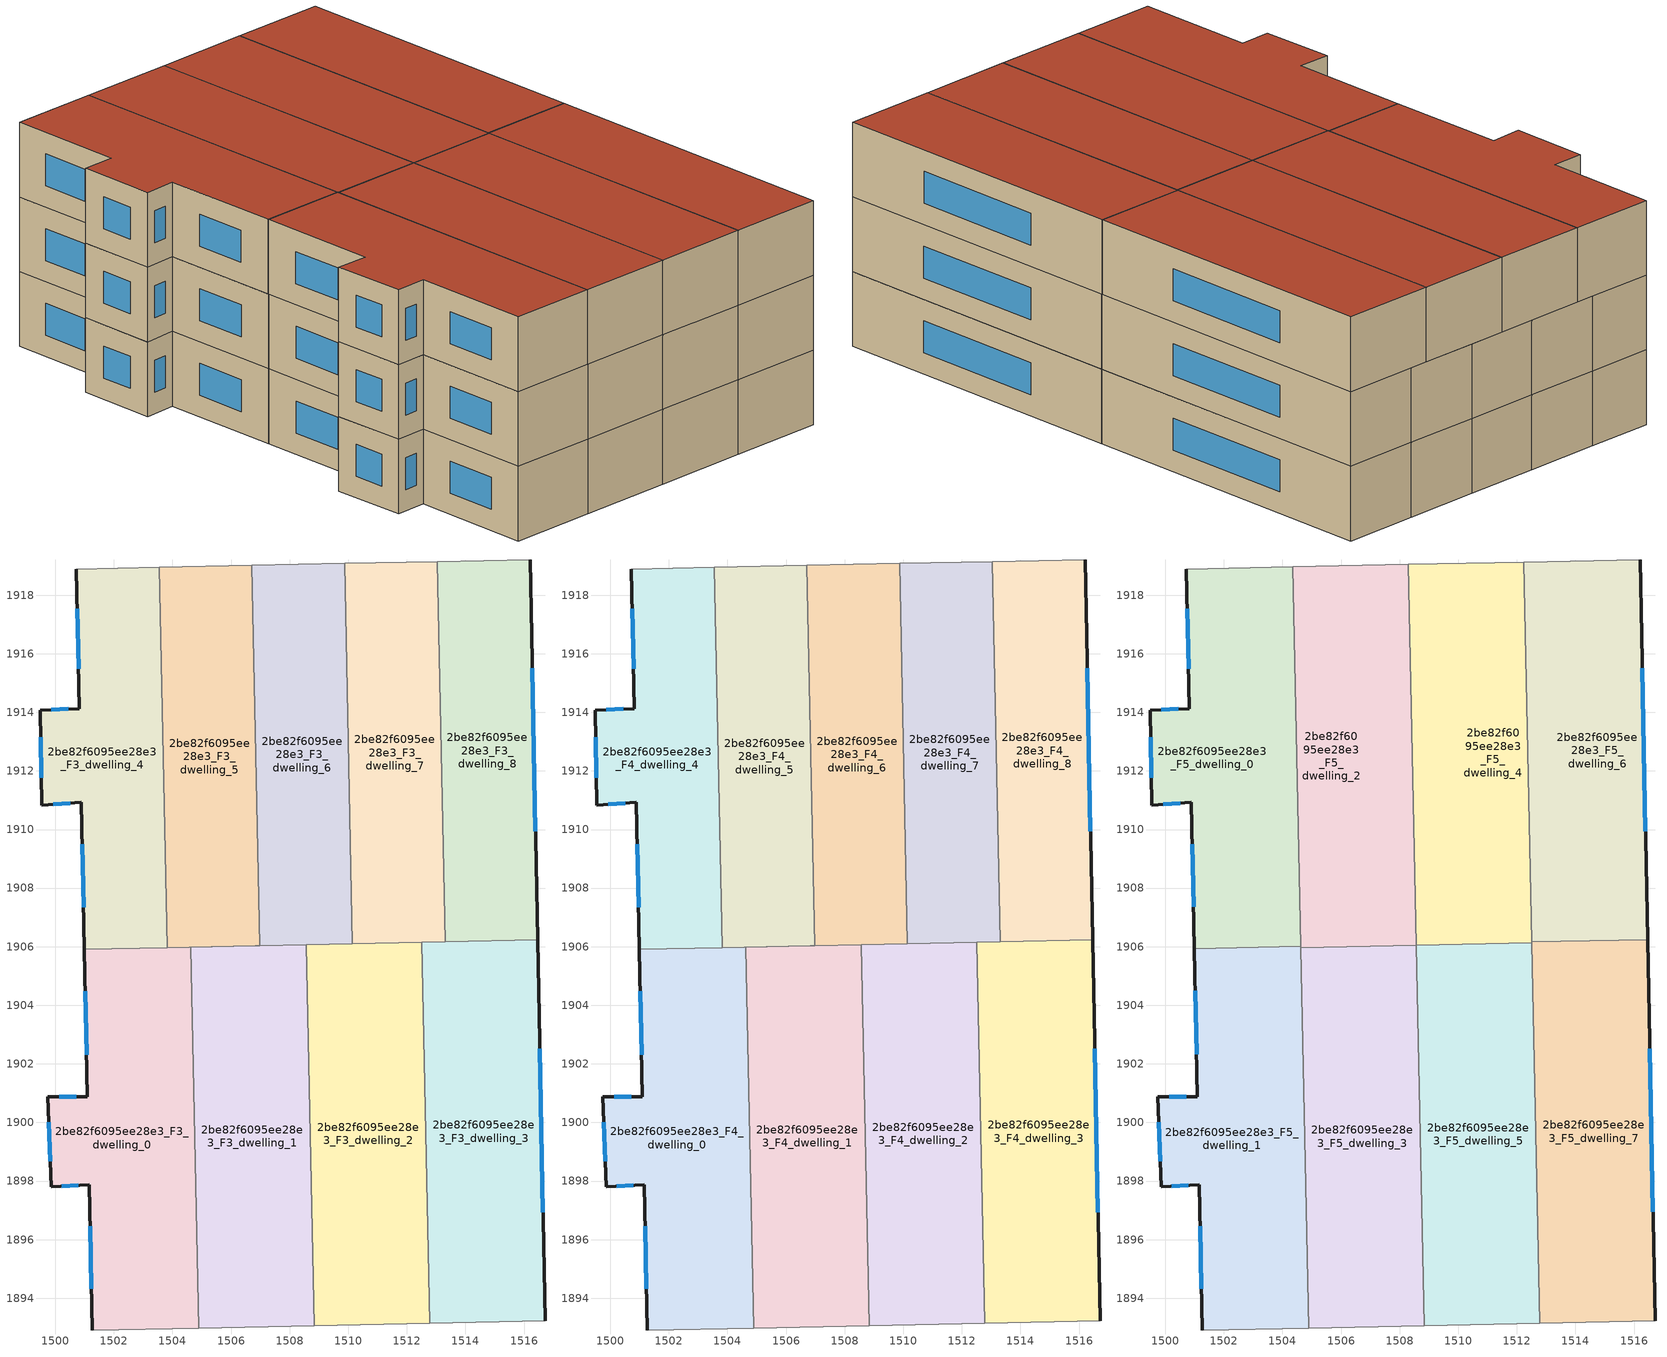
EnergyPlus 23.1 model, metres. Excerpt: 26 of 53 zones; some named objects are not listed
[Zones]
2be82f6095ee28e3_F3_dwelling_0
 floor to 2be82f6095ee28e3_F2_dwelling_0 (EU_floor_Construction): 1506.82,1906.03 1504.62,1905.99 1504.9,1892.98 1501.26,1892.9 1501.16,1897.87 1499.85,1897.8 1499.75,1900.88 1501.1,1900.88 1500.99,1905.91 z9
 wall outside (EU_wall_Construction): 1500.99,1905.91 1501.1,1900.88 1499.75,1900.88 1499.85,1897.8 1501.16,1897.87 1501.26,1892.9 z9:12
 wall to 2be82f6095ee28e3_F3_dwelling_1 (EU_wall_Construction): 1504.9,1892.98 1504.62,1905.99 1506.82,1906.03 z9:12
 wall adiabatic (EU_wall_Construction): 1501.26,1892.9 1504.9,1892.98 z9:12
 wall to 2be82f6095ee28e3_F3_dwelling_5 (EU_wall_Construction): 1506.82,1906.03 1503.82,1905.97 z9:12
 wall to 2be82f6095ee28e3_F3_dwelling_4 (EU_wall_Construction): 1503.82,1905.97 1500.99,1905.91 z9:12
 window (EU_Window_Construction): 1500.71,1900.88 1500.13,1900.88 / 1501.02,1904.47 1501.07,1902.32 / 1501.19,1896.45 1501.23,1894.32 / 1500.23,1897.82 1500.79,1897.85 / 1499.78,1900 1499.82,1898.68 z9.86:11.14
2be82f6095ee28e3_F3_dwelling_1
 floor to 2be82f6095ee28e3_F2_dwelling_1 (EU_floor_Construction): 1508.57,1906.07 1508.84,1893.06 1504.9,1892.98 1504.62,1905.99 z9
 wall to 2be82f6095ee28e3_F3_dwelling_2 (EU_wall_Construction): 1508.84,1893.06 1508.57,1906.07 z9:12
 wall adiabatic (EU_wall_Construction): 1504.9,1892.98 1508.84,1893.06 z9:12
 wall to 2be82f6095ee28e3_F3_dwelling_6 (EU_wall_Construction): 1508.57,1906.07 1506.98,1906.04 z9:12
 wall to 2be82f6095ee28e3_F3_dwelling_5 (EU_wall_Construction): 1506.98,1906.04 1506.82,1906.03 z9:12
2be82f6095ee28e3_F3_dwelling_2
 floor to 2be82f6095ee28e3_F2_dwelling_2 (EU_floor_Construction): 1512.51,1906.15 1512.78,1893.14 1508.84,1893.06 1508.57,1906.07 z9
 wall to 2be82f6095ee28e3_F3_dwelling_3 (EU_wall_Construction): 1512.78,1893.14 1512.51,1906.15 z9:12
 wall adiabatic (EU_wall_Construction): 1508.84,1893.06 1512.78,1893.14 z9:12
 wall to 2be82f6095ee28e3_F3_dwelling_7 (EU_wall_Construction): 1512.51,1906.15 1510.14,1906.1 z9:12
 wall to 2be82f6095ee28e3_F3_dwelling_6 (EU_wall_Construction): 1510.14,1906.1 1508.57,1906.07 z9:12
2be82f6095ee28e3_F3_dwelling_3
 floor to 2be82f6095ee28e3_F2_dwelling_3 (EU_floor_Construction): 1516.46,1906.23 1516.72,1893.22 1512.78,1893.14 1512.51,1906.15 z9
 wall outside (EU_wall_Construction): 1516.72,1893.22 1516.46,1906.23 z9:12
 wall adiabatic (EU_wall_Construction): 1512.78,1893.14 1516.72,1893.22 z9:12
 wall to 2be82f6095ee28e3_F3_dwelling_8 (EU_wall_Construction): 1516.46,1906.23 1513.31,1906.17 z9:12
 wall to 2be82f6095ee28e3_F3_dwelling_7 (EU_wall_Construction): 1513.31,1906.17 1512.51,1906.15 z9:12
 window (EU_Window_Construction): 1516.64,1896.94 1516.53,1902.52 z9.86:11.14
2be82f6095ee28e3_F3_dwelling_4
 floor to 2be82f6095ee28e3_F2_dwelling_4 (EU_floor_Construction): 1503.55,1918.95 1503.82,1905.97 1500.99,1905.91 1500.89,1910.93 1499.54,1910.83 1499.48,1914.08 1500.82,1914.13 1500.72,1918.89 z9
 wall outside (EU_wall_Construction): 1500.72,1918.89 1500.82,1914.13 1499.48,1914.08 1499.54,1910.83 1500.89,1910.93 1500.99,1905.91 z9:12
 wall adiabatic (EU_wall_Construction): 1503.55,1918.95 1500.72,1918.89 z9:12
 wall to 2be82f6095ee28e3_F3_dwelling_5 (EU_wall_Construction): 1503.82,1905.97 1503.55,1918.95 z9:12
 window (EU_Window_Construction): 1499.49,1913.15 1499.52,1911.76 / 1500.44,1914.11 1499.86,1914.09 / 1500.75,1917.53 1500.79,1915.49 / 1500.92,1909.5 1500.96,1907.35 / 1499.93,1910.86 1500.5,1910.9 z9.86:11.14
2be82f6095ee28e3_F3_dwelling_5
 floor to 2be82f6095ee28e3_F2_dwelling_5 (EU_floor_Construction): 1506.71,1919.02 1506.98,1906.04 1503.82,1905.97 1503.55,1918.95 z9
 wall to 2be82f6095ee28e3_F3_dwelling_6 (EU_wall_Construction): 1506.98,1906.04 1506.71,1919.02 z9:12
 wall adiabatic (EU_wall_Construction): 1506.71,1919.02 1503.55,1918.95 z9:12
2be82f6095ee28e3_F3_dwelling_6
 floor to 2be82f6095ee28e3_F2_dwelling_6 (EU_floor_Construction): 1509.87,1919.08 1510.14,1906.1 1506.98,1906.04 1506.71,1919.02 z9
 wall to 2be82f6095ee28e3_F3_dwelling_7 (EU_wall_Construction): 1510.14,1906.1 1509.87,1919.08 z9:12
 wall adiabatic (EU_wall_Construction): 1509.87,1919.08 1506.71,1919.02 z9:12
2be82f6095ee28e3_F3_dwelling_7
 floor to 2be82f6095ee28e3_F2_dwelling_7 (EU_floor_Construction): 1513.04,1919.15 1513.31,1906.17 1510.14,1906.1 1509.87,1919.08 z9
 wall to 2be82f6095ee28e3_F3_dwelling_8 (EU_wall_Construction): 1513.31,1906.17 1513.04,1919.15 z9:12
 wall adiabatic (EU_wall_Construction): 1513.04,1919.15 1509.87,1919.08 z9:12
2be82f6095ee28e3_F3_dwelling_8
 floor to 2be82f6095ee28e3_F2_dwelling_8 (EU_floor_Construction): 1516.21,1919.21 1516.46,1906.23 1513.31,1906.17 1513.04,1919.15 z9
 wall outside (EU_wall_Construction): 1516.46,1906.23 1516.21,1919.21 z9:12
 wall adiabatic (EU_wall_Construction): 1516.21,1919.21 1513.04,1919.15 z9:12
 window (EU_Window_Construction): 1516.39,1909.94 1516.28,1915.5 z9.86:11.14
2be82f6095ee28e3_F4_dwelling_0
 floor to 2be82f6095ee28e3_F3_dwelling_0 (EU_floor_Construction): 1506.82,1906.03 1504.62,1905.99 1504.9,1892.98 1501.26,1892.9 1501.16,1897.87 1499.85,1897.8 1499.75,1900.88 1501.1,1900.88 1500.99,1905.91 z12
 wall outside (EU_wall_Construction): 1500.99,1905.91 1501.1,1900.88 1499.75,1900.88 1499.85,1897.8 1501.16,1897.87 1501.26,1892.9 z12:15
 wall to 2be82f6095ee28e3_F4_dwelling_1 (EU_wall_Construction): 1504.9,1892.98 1504.62,1905.99 1506.82,1906.03 z12:15
 wall adiabatic (EU_wall_Construction): 1501.26,1892.9 1504.9,1892.98 z12:15
 wall to 2be82f6095ee28e3_F4_dwelling_5 (EU_wall_Construction): 1506.82,1906.03 1503.82,1905.97 z12:15
 wall to 2be82f6095ee28e3_F4_dwelling_4 (EU_wall_Construction): 1503.82,1905.97 1500.99,1905.91 z12:15
 window (EU_Window_Construction): 1500.71,1900.88 1500.13,1900.88 / 1501.02,1904.47 1501.07,1902.32 / 1501.19,1896.45 1501.23,1894.32 / 1500.23,1897.82 1500.79,1897.85 / 1499.78,1900 1499.82,1898.68 z12.86:14.14
2be82f6095ee28e3_F4_dwelling_1
 floor to 2be82f6095ee28e3_F3_dwelling_1 (EU_floor_Construction): 1508.57,1906.07 1508.84,1893.06 1504.9,1892.98 1504.62,1905.99 z12
 wall to 2be82f6095ee28e3_F4_dwelling_2 (EU_wall_Construction): 1508.84,1893.06 1508.57,1906.07 z12:15
 wall adiabatic (EU_wall_Construction): 1504.9,1892.98 1508.84,1893.06 z12:15
 wall to 2be82f6095ee28e3_F4_dwelling_6 (EU_wall_Construction): 1508.57,1906.07 1506.98,1906.04 z12:15
 wall to 2be82f6095ee28e3_F4_dwelling_5 (EU_wall_Construction): 1506.98,1906.04 1506.82,1906.03 z12:15
2be82f6095ee28e3_F4_dwelling_2
 floor to 2be82f6095ee28e3_F3_dwelling_2 (EU_floor_Construction): 1512.51,1906.15 1512.78,1893.14 1508.84,1893.06 1508.57,1906.07 z12
 wall to 2be82f6095ee28e3_F4_dwelling_3 (EU_wall_Construction): 1512.78,1893.14 1512.51,1906.15 z12:15
 wall adiabatic (EU_wall_Construction): 1508.84,1893.06 1512.78,1893.14 z12:15
 wall to 2be82f6095ee28e3_F4_dwelling_7 (EU_wall_Construction): 1512.51,1906.15 1510.14,1906.1 z12:15
 wall to 2be82f6095ee28e3_F4_dwelling_6 (EU_wall_Construction): 1510.14,1906.1 1508.57,1906.07 z12:15
 ceiling adiabatic (EU_roof_Construction): 1512.78,1893.14 1512.51,1906.14 1508.57,1906.06 1508.84,1893.06 z15
2be82f6095ee28e3_F4_dwelling_3
 floor to 2be82f6095ee28e3_F3_dwelling_3 (EU_floor_Construction): 1516.46,1906.23 1516.72,1893.22 1512.78,1893.14 1512.51,1906.15 z12
 wall outside (EU_wall_Construction): 1516.72,1893.22 1516.46,1906.23 z12:15
 wall adiabatic (EU_wall_Construction): 1512.78,1893.14 1516.72,1893.22 z12:15
 wall to 2be82f6095ee28e3_F4_dwelling_8 (EU_wall_Construction): 1516.46,1906.23 1513.31,1906.17 z12:15
 wall to 2be82f6095ee28e3_F4_dwelling_7 (EU_wall_Construction): 1513.31,1906.17 1512.51,1906.15 z12:15
 window (EU_Window_Construction): 1516.64,1896.94 1516.53,1902.52 z12.86:14.14
2be82f6095ee28e3_F4_dwelling_4
 floor to 2be82f6095ee28e3_F3_dwelling_4 (EU_floor_Construction): 1503.55,1918.95 1503.82,1905.97 1500.99,1905.91 1500.89,1910.93 1499.54,1910.83 1499.48,1914.08 1500.82,1914.13 1500.72,1918.89 z12
 wall outside (EU_wall_Construction): 1500.72,1918.89 1500.82,1914.13 1499.48,1914.08 1499.54,1910.83 1500.89,1910.93 1500.99,1905.91 z12:15
 wall adiabatic (EU_wall_Construction): 1503.55,1918.95 1500.72,1918.89 z12:15
 wall to 2be82f6095ee28e3_F4_dwelling_5 (EU_wall_Construction): 1503.82,1905.97 1503.55,1918.95 z12:15
 window (EU_Window_Construction): 1499.49,1913.15 1499.52,1911.76 / 1500.44,1914.11 1499.86,1914.09 / 1500.75,1917.53 1500.79,1915.49 / 1500.92,1909.5 1500.96,1907.35 / 1499.93,1910.86 1500.5,1910.9 z12.86:14.14
2be82f6095ee28e3_F4_dwelling_5
 floor to 2be82f6095ee28e3_F3_dwelling_5 (EU_floor_Construction): 1506.71,1919.02 1506.98,1906.04 1503.82,1905.97 1503.55,1918.95 z12
 wall to 2be82f6095ee28e3_F4_dwelling_6 (EU_wall_Construction): 1506.98,1906.04 1506.71,1919.02 z12:15
 wall adiabatic (EU_wall_Construction): 1506.71,1919.02 1503.55,1918.95 z12:15
2be82f6095ee28e3_F4_dwelling_6
 floor to 2be82f6095ee28e3_F3_dwelling_6 (EU_floor_Construction): 1509.87,1919.08 1510.14,1906.1 1506.98,1906.04 1506.71,1919.02 z12
 wall to 2be82f6095ee28e3_F4_dwelling_7 (EU_wall_Construction): 1510.14,1906.1 1509.87,1919.08 z12:15
 wall adiabatic (EU_wall_Construction): 1509.87,1919.08 1506.71,1919.02 z12:15
2be82f6095ee28e3_F4_dwelling_7
 floor to 2be82f6095ee28e3_F3_dwelling_7 (EU_floor_Construction): 1513.04,1919.15 1513.31,1906.17 1510.14,1906.1 1509.87,1919.08 z12
 wall to 2be82f6095ee28e3_F4_dwelling_8 (EU_wall_Construction): 1513.31,1906.17 1513.04,1919.15 z12:15
 wall adiabatic (EU_wall_Construction): 1513.04,1919.15 1509.87,1919.08 z12:15
2be82f6095ee28e3_F4_dwelling_8
 floor to 2be82f6095ee28e3_F3_dwelling_8 (EU_floor_Construction): 1516.21,1919.21 1516.46,1906.23 1513.31,1906.17 1513.04,1919.15 z12
 wall outside (EU_wall_Construction): 1516.46,1906.23 1516.21,1919.21 z12:15
 wall adiabatic (EU_wall_Construction): 1516.21,1919.21 1513.04,1919.15 z12:15
 window (EU_Window_Construction): 1516.39,1909.94 1516.28,1915.5 z12.86:14.14
2be82f6095ee28e3_F5_dwelling_0
 floor to 2be82f6095ee28e3_F4_dwelling_4 (EU_floor_Construction): 1503.55,1918.95 1503.82,1906 1500.99,1905.94 1500.89,1910.93 1499.54,1910.83 1499.48,1914.08 1500.82,1914.13 1500.72,1918.89 z15
 floor to 2be82f6095ee28e3_F4_dwelling_5 (EU_floor_Construction): 1504.35,1918.97 1504.62,1906.01 1503.82,1906 1503.55,1918.95 z15
 wall outside (EU_wall_Construction): 1500.72,1918.89 1500.82,1914.13 1499.48,1914.08 1499.54,1910.83 1500.89,1910.93 1500.99,1905.94 z15:18
 wall adiabatic (EU_wall_Construction): 1504.35,1918.97 1500.72,1918.89 z15:18
 wall to 2be82f6095ee28e3_F5_dwelling_1 (EU_wall_Construction): 1500.99,1905.94 1504.62,1906.01 z15:18
 wall to 2be82f6095ee28e3_F5_dwelling_2 (EU_wall_Construction): 1504.62,1906.01 1504.35,1918.97 z15:18
 window (EU_Window_Construction): 1499.49,1913.15 1499.52,1911.76 / 1500.44,1914.11 1499.86,1914.09 / 1500.75,1917.53 1500.79,1915.49 / 1500.92,1909.5 1500.96,1907.36 / 1499.93,1910.86 1500.5,1910.9 z15.86:17.14
 roof outside (EU_roof_Construction): 1504.62,1906.01 1504.35,1918.97 1500.72,1918.89 1500.82,1914.13 1499.48,1914.08 1499.54,1910.83 1500.89,1910.93 1500.99,1905.94 z18
2be82f6095ee28e3_F5_dwelling_1
 floor to 2be82f6095ee28e3_F4_dwelling_0 (EU_floor_Construction): 1504.62,1905.99 1504.89,1892.98 1501.26,1892.9 1501.16,1897.87 1499.85,1897.8 1499.75,1900.88 1501.1,1900.88 1500.99,1905.91 z15
 floor to 2be82f6095ee28e3_F4_dwelling_4 (EU_floor_Construction): 1503.82,1906 1503.82,1905.97 1500.99,1905.91 1500.99,1905.94 z15
 floor to 2be82f6095ee28e3_F4_dwelling_5 (EU_floor_Construction): 1504.62,1906.01 1504.62,1905.99 1503.82,1905.97 1503.82,1906 z15
 wall outside (EU_wall_Construction): 1500.99,1905.94 1501.1,1900.88 1499.75,1900.88 1499.85,1897.8 1501.16,1897.87 1501.26,1892.9 z15:18
 wall adiabatic (EU_wall_Construction): 1501.26,1892.9 1504.89,1892.98 z15:18
 wall to 2be82f6095ee28e3_F5_dwelling_3 (EU_wall_Construction): 1504.89,1892.98 1504.62,1905.97 z15:18
 wall to 2be82f6095ee28e3_F5_dwelling_2 (EU_wall_Construction): 1504.62,1905.97 1504.62,1906.01 z15:18
 window (EU_Window_Construction): 1500.71,1900.88 1500.13,1900.88 / 1501.02,1904.49 1501.07,1902.32 / 1501.19,1896.45 1501.23,1894.32 / 1500.23,1897.82 1500.79,1897.85 / 1499.78,1900 1499.82,1898.68 z15.86:17.14
 roof outside (EU_roof_Construction): 1504.89,1892.98 1504.62,1906.01 1500.99,1905.94 1501.1,1900.88 1499.75,1900.88 1499.85,1897.8 1501.16,1897.87 1501.26,1892.9 z18
2be82f6095ee28e3_F5_dwelling_2
 floor to 2be82f6095ee28e3_F4_dwelling_5 (EU_floor_Construction): 1506.71,1919.02 1506.98,1906.04 1504.62,1905.99 1504.35,1918.97 z15
 floor to 2be82f6095ee28e3_F4_dwelling_1 (EU_floor_Construction): 1508.56,1906.07 1508.57,1906.05 1504.62,1905.97 1504.62,1905.99 z15
 floor to 2be82f6095ee28e3_F4_dwelling_6 (EU_floor_Construction): 1508.29,1919.05 1508.56,1906.07 1506.98,1906.04 1506.71,1919.02 z15
 wall to 2be82f6095ee28e3_F5_dwelling_3 (EU_wall_Construction): 1504.62,1905.97 1508.57,1906.05 z15:18
 wall adiabatic (EU_wall_Construction): 1508.29,1919.05 1504.35,1918.97 z15:18
 wall to 2be82f6095ee28e3_F5_dwelling_4 (EU_wall_Construction): 1508.56,1906.05 1508.29,1919.05 z15:18
 roof outside (EU_roof_Construction): 1508.57,1906.05 1508.29,1919.05 1504.35,1918.97 1504.62,1905.97 z18
2be82f6095ee28e3_F5_dwelling_3
 floor to 2be82f6095ee28e3_F4_dwelling_1 (EU_floor_Construction): 1508.57,1906.05 1508.84,1893.06 1504.89,1892.98 1504.62,1905.97 z15
 wall adiabatic (EU_wall_Construction): 1504.89,1892.98 1508.84,1893.06 z15:18
 wall to 2be82f6095ee28e3_F5_dwelling_5 (EU_wall_Construction): 1508.84,1893.06 1508.57,1906.05 z15:18
 roof outside (EU_roof_Construction): 1508.84,1893.06 1508.57,1906.05 1504.62,1905.97 1504.89,1892.98 z18
2be82f6095ee28e3_F5_dwelling_4
 floor to 2be82f6095ee28e3_F4_dwelling_7 (EU_floor_Construction): 1512.24,1919.13 1512.51,1906.15 1510.14,1906.1 1509.87,1919.08 z15
 floor to 2be82f6095ee28e3_F4_dwelling_2 (EU_floor_Construction): 1512.51,1906.15 1512.51,1906.14 1508.57,1906.06 1508.57,1906.07 z15
 floor to 2be82f6095ee28e3_F4_dwelling_6 (EU_floor_Construction): 1509.87,1919.08 1510.14,1906.1 1508.57,1906.07 1508.29,1919.05 z15
 wall to 2be82f6095ee28e3_F5_dwelling_5 (EU_wall_Construction): 1508.57,1906.05 1512.51,1906.14 z15:18
 wall adiabatic (EU_wall_Construction): 1512.24,1919.13 1508.29,1919.05 z15:18
 wall to 2be82f6095ee28e3_F5_dwelling_6 (EU_wall_Construction): 1512.51,1906.16 1512.24,1919.13 z15:18
 wall to 2be82f6095ee28e3_F5_dwelling_7 (EU_wall_Construction): 1512.51,1906.14 1512.51,1906.16 z15:18
 roof outside (EU_roof_Construction): 1512.51,1906.14 1512.24,1919.13 1508.29,1919.05 1508.57,1906.05 z18
2be82f6095ee28e3_F5_dwelling_5
 floor adiabatic (EU_floor_Construction): 1512.51,1906.14 1512.78,1893.14 1508.84,1893.06 1508.57,1906.05 z15
 wall adiabatic (EU_wall_Construction): 1508.84,1893.06 1512.78,1893.14 z15:18
 wall to 2be82f6095ee28e3_F5_dwelling_7 (EU_wall_Construction): 1512.78,1893.14 1512.51,1906.14 z15:18
 roof outside (EU_roof_Construction): 1512.78,1893.14 1512.51,1906.14 1508.57,1906.05 1508.84,1893.06 z18
2be82f6095ee28e3_F5_dwelling_6
 floor to 2be82f6095ee28e3_F4_dwelling_8 (EU_floor_Construction): 1516.21,1919.21 1516.46,1906.24 1513.31,1906.18 1513.04,1919.15 z15
 floor to 2be82f6095ee28e3_F4_dwelling_7 (EU_floor_Construction): 1513.04,1919.15 1513.31,1906.18 1512.51,1906.16 1512.24,1919.13 z15
 wall outside (EU_wall_Construction): 1516.46,1906.24 1516.21,1919.21 z15:18
 wall to 2be82f6095ee28e3_F5_dwelling_7 (EU_wall_Construction): 1512.51,1906.16 1516.46,1906.24 z15:18
 wall adiabatic (EU_wall_Construction): 1516.21,1919.21 1512.24,1919.13 z15:18
 window (EU_Window_Construction): 1516.39,1909.95 1516.28,1915.51 z15.86:17.14
 roof outside (EU_roof_Construction): 1516.46,1906.24 1516.21,1919.21 1512.24,1919.13 1512.51,1906.16 z18
2be82f6095ee28e3_F5_dwelling_7
 floor outside (EU_floor_Construction): 1516.46,1906.23 1512.51,1906.15 1513.31,1906.18 z15
 floor to 2be82f6095ee28e3_F4_dwelling_3 (EU_floor_Construction): 1516.46,1906.23 1516.72,1893.22 1512.78,1893.14 1512.51,1906.15 z15
 wall outside (EU_wall_Construction): 1516.72,1893.22 1516.46,1906.24 z15:18
 wall adiabatic (EU_wall_Construction): 1512.78,1893.14 1516.72,1893.22 z15:18
 window (EU_Window_Construction): 1516.64,1896.94 1516.53,1902.52 z15.86:17.14
 roof outside (EU_roof_Construction): 1516.72,1893.22 1516.46,1906.24 1512.51,1906.16 1512.78,1893.14 z18
[Building]
EU S2 Campaign: North Axis=0; Terrain=City; Solar Distribution=FullExterior
[Site:Location]
Helsinki-Vantaa.AP: Latitude=60.317; Longitude=24.963; Time Zone=2; Elevation=54.6
[SizingPeriod:WeatherFileDays]
AnnualSizingPeriod: Begin Month=1; Begin Day of Month=1; End Month=12; End Day of Month=31; Day of Week for Start Day=Monday; Use Weather File Daylight Saving Period=No; Use Weather File Rain and Snow Indicators=No
[MATERIAL]
EU_InternalMass_Material: Roughness=MediumRough; Thickness=0.1; Conductivity=1; Density=1800; Specific Heat=900; Thermal Absorptance=0.9; Solar Absorptance=0.7; Visible Absorptance=0.7
[MATERIAL:NOMASS] Roughness=MediumRough; Thermal Absorptance=0.9; Solar Absorptance=0.7; Visible Absorptance=0.7
Name | Thermal Resistance
EU_wall_NoMass | 1.10183
EU_roof_NoMass; EU_floor_NoMass | 1.70606
[WINDOWMATERIAL:SIMPLEGLAZINGSYSTEM]
EU_Window_SimpleGlazing: UFactor=3.11035; Solar Heat Gain Coefficient=0.8; Visible Transmittance=0.8
[CONSTRUCTION]
EU_wall_Construction: EU_wall_NoMass
EU_roof_Construction: EU_roof_NoMass
EU_floor_Construction: EU_floor_NoMass
EU_Window_Construction: EU_Window_SimpleGlazing
EU_InternalMass_Construction: EU_InternalMass_Material
[ZONE] Type=1; Multiplier=1; Ceiling Height=autocalculate; Floor Area=autocalculate; Part of Total Floor Area=Yes
Name | Volume
2be82f6095ee28e3_F3_dwelling_0; 2be82f6095ee28e3_F4_dwelling_0; 2be82f6095ee28e3_F5_dwelling_2 | 153.947
2be82f6095ee28e3_F5_dwelling_0 | 153.944
2be82f6095ee28e3_F3_dwelling_1; 2be82f6095ee28e3_F4_dwelling_1; 2be82f6095ee28e3_F3_dwelling_2; 2be82f6095ee28e3_F4_dwelling_2; 2be82f6095ee28e3_F5_dwelling_4 | 153.962
2be82f6095ee28e3_F5_dwelling_1 | 153.955
2be82f6095ee28e3_F3_dwelling_3; 2be82f6095ee28e3_F4_dwelling_3 | 153.961
2be82f6095ee28e3_F5_dwelling_3 | 153.948
2be82f6095ee28e3_F3_dwelling_4; 2be82f6095ee28e3_F4_dwelling_4 | 123.173
2be82f6095ee28e3_F3_dwelling_5; 2be82f6095ee28e3_F4_dwelling_5; 2be82f6095ee28e3_F3_dwelling_6; 2be82f6095ee28e3_F4_dwelling_6 | 123.167
2be82f6095ee28e3_F5_dwelling_5 | 153.979
2be82f6095ee28e3_F5_dwelling_6 | 153.973
2be82f6095ee28e3_F3_dwelling_7; 2be82f6095ee28e3_F4_dwelling_7 | 123.163
2be82f6095ee28e3_F5_dwelling_7 | 153.949
2be82f6095ee28e3_F3_dwelling_8; 2be82f6095ee28e3_F4_dwelling_8 | 123.186
[INTERNALMASS] Construction=EU_InternalMass_Construction
Name | Zone or ZoneList | Surface Area
2be82f6095ee28e3_F3_dwelling_0_EU_InternalMass | 2be82f6095ee28e3_F3_dwelling_0 | 51.3167
2be82f6095ee28e3_F3_dwelling_1_EU_InternalMass | 2be82f6095ee28e3_F3_dwelling_1 | 51.3207
2be82f6095ee28e3_F3_dwelling_2_EU_InternalMass | 2be82f6095ee28e3_F3_dwelling_2 | 51.3207
2be82f6095ee28e3_F3_dwelling_3_EU_InternalMass | 2be82f6095ee28e3_F3_dwelling_3 | 51.32
2be82f6095ee28e3_F3_dwelling_4_EU_InternalMass | 2be82f6095ee28e3_F3_dwelling_4 | 41.0574
2be82f6095ee28e3_F3_dwelling_5_EU_InternalMass | 2be82f6095ee28e3_F3_dwelling_5 | 41.0557
2be82f6095ee28e3_F3_dwelling_6_EU_InternalMass | 2be82f6095ee28e3_F3_dwelling_6 | 41.0557
2be82f6095ee28e3_F3_dwelling_7_EU_InternalMass | 2be82f6095ee28e3_F3_dwelling_7 | 41.0543
2be82f6095ee28e3_F3_dwelling_8_EU_InternalMass | 2be82f6095ee28e3_F3_dwelling_8 | 41.0617
2be82f6095ee28e3_F4_dwelling_0_EU_InternalMass | 2be82f6095ee28e3_F4_dwelling_0 | 51.3167
2be82f6095ee28e3_F4_dwelling_1_EU_InternalMass | 2be82f6095ee28e3_F4_dwelling_1 | 51.3207
2be82f6095ee28e3_F4_dwelling_2_EU_InternalMass | 2be82f6095ee28e3_F4_dwelling_2 | 51.3207
2be82f6095ee28e3_F4_dwelling_3_EU_InternalMass | 2be82f6095ee28e3_F4_dwelling_3 | 51.32
2be82f6095ee28e3_F4_dwelling_4_EU_InternalMass | 2be82f6095ee28e3_F4_dwelling_4 | 41.0574
2be82f6095ee28e3_F4_dwelling_5_EU_InternalMass | 2be82f6095ee28e3_F4_dwelling_5 | 41.0557
2be82f6095ee28e3_F4_dwelling_6_EU_InternalMass | 2be82f6095ee28e3_F4_dwelling_6 | 41.0557
2be82f6095ee28e3_F4_dwelling_7_EU_InternalMass | 2be82f6095ee28e3_F4_dwelling_7 | 41.0543
2be82f6095ee28e3_F4_dwelling_8_EU_InternalMass | 2be82f6095ee28e3_F4_dwelling_8 | 41.0617
2be82f6095ee28e3_F5_dwelling_0_EU_InternalMass | 2be82f6095ee28e3_F5_dwelling_0 | 51.3146
2be82f6095ee28e3_F5_dwelling_1_EU_InternalMass | 2be82f6095ee28e3_F5_dwelling_1 | 51.3194
2be82f6095ee28e3_F5_dwelling_2_EU_InternalMass | 2be82f6095ee28e3_F5_dwelling_2 | 51.316
2be82f6095ee28e3_F5_dwelling_3_EU_InternalMass | 2be82f6095ee28e3_F5_dwelling_3 | 51.316
2be82f6095ee28e3_F5_dwelling_4_EU_InternalMass | 2be82f6095ee28e3_F5_dwelling_4 | 51.3216
2be82f6095ee28e3_F5_dwelling_5_EU_InternalMass | 2be82f6095ee28e3_F5_dwelling_5 | 51.3265
2be82f6095ee28e3_F5_dwelling_6_EU_InternalMass | 2be82f6095ee28e3_F5_dwelling_6 | 51.3247
2be82f6095ee28e3_F5_dwelling_7_EU_InternalMass | 2be82f6095ee28e3_F5_dwelling_7 | 51.3167
[OTHEREQUIPMENT] Fuel Type=Electricity; Design Level Calculation Method=Watts/Area; Power per Zone Floor Area=1; Fraction Latent=0; Fraction Radiant=0; Fraction Lost=0; Carbon Dioxide Generation Rate=0; EndUse Subcategory=EU_Step8_InternalGains
Name | Zone or ZoneList or Space or SpaceList | Schedule
EU_Step8_InternalGain_2be82f6095ee28e3_F3_dwelling_0_f000 | 2be82f6095ee28e3_F3_dwelling_0 | EU_Step8_GainSchedule_2be82f6095ee28e3_F3_dwelling_0_f000
EU_Step8_InternalGain_2be82f6095ee28e3_F3_dwelling_1_f000 | 2be82f6095ee28e3_F3_dwelling_1 | EU_Step8_GainSchedule_2be82f6095ee28e3_F3_dwelling_1_f000
EU_Step8_InternalGain_2be82f6095ee28e3_F3_dwelling_2_f000 | 2be82f6095ee28e3_F3_dwelling_2 | EU_Step8_GainSchedule_2be82f6095ee28e3_F3_dwelling_2_f000
EU_Step8_InternalGain_2be82f6095ee28e3_F3_dwelling_3_f000 | 2be82f6095ee28e3_F3_dwelling_3 | EU_Step8_GainSchedule_2be82f6095ee28e3_F3_dwelling_3_f000
EU_Step8_InternalGain_2be82f6095ee28e3_F3_dwelling_4_f000 | 2be82f6095ee28e3_F3_dwelling_4 | EU_Step8_GainSchedule_2be82f6095ee28e3_F3_dwelling_4_f000
EU_Step8_InternalGain_2be82f6095ee28e3_F3_dwelling_5_f000 | 2be82f6095ee28e3_F3_dwelling_5 | EU_Step8_GainSchedule_2be82f6095ee28e3_F3_dwelling_5_f000
EU_Step8_InternalGain_2be82f6095ee28e3_F3_dwelling_6_f000 | 2be82f6095ee28e3_F3_dwelling_6 | EU_Step8_GainSchedule_2be82f6095ee28e3_F3_dwelling_6_f000
EU_Step8_InternalGain_2be82f6095ee28e3_F3_dwelling_7_f000 | 2be82f6095ee28e3_F3_dwelling_7 | EU_Step8_GainSchedule_2be82f6095ee28e3_F3_dwelling_7_f000
EU_Step8_InternalGain_2be82f6095ee28e3_F3_dwelling_8_f000 | 2be82f6095ee28e3_F3_dwelling_8 | EU_Step8_GainSchedule_2be82f6095ee28e3_F3_dwelling_8_f000
EU_Step8_InternalGain_2be82f6095ee28e3_F4_dwelling_0_f000 | 2be82f6095ee28e3_F4_dwelling_0 | EU_Step8_GainSchedule_2be82f6095ee28e3_F4_dwelling_0_f000
EU_Step8_InternalGain_2be82f6095ee28e3_F4_dwelling_1_f000 | 2be82f6095ee28e3_F4_dwelling_1 | EU_Step8_GainSchedule_2be82f6095ee28e3_F4_dwelling_1_f000
EU_Step8_InternalGain_2be82f6095ee28e3_F4_dwelling_2_f000 | 2be82f6095ee28e3_F4_dwelling_2 | EU_Step8_GainSchedule_2be82f6095ee28e3_F4_dwelling_2_f000
EU_Step8_InternalGain_2be82f6095ee28e3_F4_dwelling_3_f000 | 2be82f6095ee28e3_F4_dwelling_3 | EU_Step8_GainSchedule_2be82f6095ee28e3_F4_dwelling_3_f000
EU_Step8_InternalGain_2be82f6095ee28e3_F4_dwelling_4_f000 | 2be82f6095ee28e3_F4_dwelling_4 | EU_Step8_GainSchedule_2be82f6095ee28e3_F4_dwelling_4_f000
EU_Step8_InternalGain_2be82f6095ee28e3_F4_dwelling_5_f000 | 2be82f6095ee28e3_F4_dwelling_5 | EU_Step8_GainSchedule_2be82f6095ee28e3_F4_dwelling_5_f000
EU_Step8_InternalGain_2be82f6095ee28e3_F4_dwelling_6_f000 | 2be82f6095ee28e3_F4_dwelling_6 | EU_Step8_GainSchedule_2be82f6095ee28e3_F4_dwelling_6_f000
EU_Step8_InternalGain_2be82f6095ee28e3_F4_dwelling_7_f000 | 2be82f6095ee28e3_F4_dwelling_7 | EU_Step8_GainSchedule_2be82f6095ee28e3_F4_dwelling_7_f000
EU_Step8_InternalGain_2be82f6095ee28e3_F4_dwelling_8_f000 | 2be82f6095ee28e3_F4_dwelling_8 | EU_Step8_GainSchedule_2be82f6095ee28e3_F4_dwelling_8_f000
EU_Step8_InternalGain_2be82f6095ee28e3_F5_dwelling_0_f000 | 2be82f6095ee28e3_F5_dwelling_0 | EU_Step8_GainSchedule_2be82f6095ee28e3_F5_dwelling_0_f000
EU_Step8_InternalGain_2be82f6095ee28e3_F5_dwelling_1_f000 | 2be82f6095ee28e3_F5_dwelling_1 | EU_Step8_GainSchedule_2be82f6095ee28e3_F5_dwelling_1_f000
EU_Step8_InternalGain_2be82f6095ee28e3_F5_dwelling_2_f000 | 2be82f6095ee28e3_F5_dwelling_2 | EU_Step8_GainSchedule_2be82f6095ee28e3_F5_dwelling_2_f000
EU_Step8_InternalGain_2be82f6095ee28e3_F5_dwelling_3_f000 | 2be82f6095ee28e3_F5_dwelling_3 | EU_Step8_GainSchedule_2be82f6095ee28e3_F5_dwelling_3_f000
EU_Step8_InternalGain_2be82f6095ee28e3_F5_dwelling_4_f000 | 2be82f6095ee28e3_F5_dwelling_4 | EU_Step8_GainSchedule_2be82f6095ee28e3_F5_dwelling_4_f000
EU_Step8_InternalGain_2be82f6095ee28e3_F5_dwelling_5_f000 | 2be82f6095ee28e3_F5_dwelling_5 | EU_Step8_GainSchedule_2be82f6095ee28e3_F5_dwelling_5_f000
EU_Step8_InternalGain_2be82f6095ee28e3_F5_dwelling_6_f000 | 2be82f6095ee28e3_F5_dwelling_6 | EU_Step8_GainSchedule_2be82f6095ee28e3_F5_dwelling_6_f000
EU_Step8_InternalGain_2be82f6095ee28e3_F5_dwelling_7_f000 | 2be82f6095ee28e3_F5_dwelling_7 | EU_Step8_GainSchedule_2be82f6095ee28e3_F5_dwelling_7_f000
[ZONEVENTILATION:DESIGNFLOWRATE] Schedule=EU_AlwaysOn; Design Flow Rate Calculation Method=AirChanges/Hour; Air Changes per Hour=0.756316; Ventilation Type=Natural; Fan Pressure Rise=0; Fan Total Efficiency=1; Constant Term Coefficient=1; Temperature Term Coefficient=0; Velocity Term Coefficient=0; Velocity Squared Term Coefficient=0; Minimum Indoor Temperature=-100; Maximum Indoor Temperature=100; Delta Temperature=-100; Minimum Outdoor Temperature=-100; Maximum Outdoor Temperature=100; Maximum Wind Speed=40
Name | Zone or ZoneList or Space or SpaceList
EU_ConstantAir_2be82f6095ee28e3_F3_dwelling_0 | 2be82f6095ee28e3_F3_dwelling_0
EU_ConstantAir_2be82f6095ee28e3_F3_dwelling_1 | 2be82f6095ee28e3_F3_dwelling_1
EU_ConstantAir_2be82f6095ee28e3_F3_dwelling_2 | 2be82f6095ee28e3_F3_dwelling_2
EU_ConstantAir_2be82f6095ee28e3_F3_dwelling_3 | 2be82f6095ee28e3_F3_dwelling_3
EU_ConstantAir_2be82f6095ee28e3_F3_dwelling_4 | 2be82f6095ee28e3_F3_dwelling_4
EU_ConstantAir_2be82f6095ee28e3_F3_dwelling_5 | 2be82f6095ee28e3_F3_dwelling_5
EU_ConstantAir_2be82f6095ee28e3_F3_dwelling_6 | 2be82f6095ee28e3_F3_dwelling_6
EU_ConstantAir_2be82f6095ee28e3_F3_dwelling_7 | 2be82f6095ee28e3_F3_dwelling_7
EU_ConstantAir_2be82f6095ee28e3_F3_dwelling_8 | 2be82f6095ee28e3_F3_dwelling_8
EU_ConstantAir_2be82f6095ee28e3_F4_dwelling_0 | 2be82f6095ee28e3_F4_dwelling_0
EU_ConstantAir_2be82f6095ee28e3_F4_dwelling_1 | 2be82f6095ee28e3_F4_dwelling_1
EU_ConstantAir_2be82f6095ee28e3_F4_dwelling_2 | 2be82f6095ee28e3_F4_dwelling_2
EU_ConstantAir_2be82f6095ee28e3_F4_dwelling_3 | 2be82f6095ee28e3_F4_dwelling_3
EU_ConstantAir_2be82f6095ee28e3_F4_dwelling_4 | 2be82f6095ee28e3_F4_dwelling_4
EU_ConstantAir_2be82f6095ee28e3_F4_dwelling_5 | 2be82f6095ee28e3_F4_dwelling_5
EU_ConstantAir_2be82f6095ee28e3_F4_dwelling_6 | 2be82f6095ee28e3_F4_dwelling_6
EU_ConstantAir_2be82f6095ee28e3_F4_dwelling_7 | 2be82f6095ee28e3_F4_dwelling_7
EU_ConstantAir_2be82f6095ee28e3_F4_dwelling_8 | 2be82f6095ee28e3_F4_dwelling_8
EU_ConstantAir_2be82f6095ee28e3_F5_dwelling_0 | 2be82f6095ee28e3_F5_dwelling_0
EU_ConstantAir_2be82f6095ee28e3_F5_dwelling_1 | 2be82f6095ee28e3_F5_dwelling_1
EU_ConstantAir_2be82f6095ee28e3_F5_dwelling_2 | 2be82f6095ee28e3_F5_dwelling_2
EU_ConstantAir_2be82f6095ee28e3_F5_dwelling_3 | 2be82f6095ee28e3_F5_dwelling_3
EU_ConstantAir_2be82f6095ee28e3_F5_dwelling_4 | 2be82f6095ee28e3_F5_dwelling_4
EU_ConstantAir_2be82f6095ee28e3_F5_dwelling_5 | 2be82f6095ee28e3_F5_dwelling_5
EU_ConstantAir_2be82f6095ee28e3_F5_dwelling_6 | 2be82f6095ee28e3_F5_dwelling_6
EU_ConstantAir_2be82f6095ee28e3_F5_dwelling_7 | 2be82f6095ee28e3_F5_dwelling_7
[HVACTEMPLATE:ZONE:IDEALLOADSAIRSYSTEM] System Availability Schedule=EU_AlwaysOn; Maximum Heating Supply Air Temperature=50; Minimum Cooling Supply Air Temperature=13; Maximum Heating Supply Air Humidity Ratio=0.0156; Minimum Cooling Supply Air Humidity Ratio=0.0077; Heating Limit=NoLimit; Cooling Limit=NoLimit; Heating Availability Schedule=EU_AlwaysOn; Cooling Availability Schedule=EU_CoolingOff; Dehumidification Control Type=ConstantSensibleHeatRatio; Cooling Sensible Heat Ratio=0.7; Dehumidification Setpoint=60; Humidification Control Type=None; Humidification Setpoint=30; Outdoor Air Method=None; Outdoor Air Flow Rate per Person=0.00944; Outdoor Air Flow Rate per Zone Floor Area=0; Outdoor Air Flow Rate per Zone=0; Demand Controlled Ventilation Type=None; Outdoor Air Economizer Type=NoEconomizer; Heat Recovery Type=None; Sensible Heat Recovery Effectiveness=0.7; Latent Heat Recovery Effectiveness=0.65
Name | Template Thermostat
2be82f6095ee28e3_F3_dwelling_0 | EU_HeatOnly_2be82f6095ee28e3_F3_dwelling_0
2be82f6095ee28e3_F3_dwelling_1 | EU_HeatOnly_2be82f6095ee28e3_F3_dwelling_1
2be82f6095ee28e3_F3_dwelling_2 | EU_HeatOnly_2be82f6095ee28e3_F3_dwelling_2
2be82f6095ee28e3_F3_dwelling_3 | EU_HeatOnly_2be82f6095ee28e3_F3_dwelling_3
2be82f6095ee28e3_F3_dwelling_4 | EU_HeatOnly_2be82f6095ee28e3_F3_dwelling_4
2be82f6095ee28e3_F3_dwelling_5 | EU_HeatOnly_2be82f6095ee28e3_F3_dwelling_5
2be82f6095ee28e3_F3_dwelling_6 | EU_HeatOnly_2be82f6095ee28e3_F3_dwelling_6
2be82f6095ee28e3_F3_dwelling_7 | EU_HeatOnly_2be82f6095ee28e3_F3_dwelling_7
2be82f6095ee28e3_F3_dwelling_8 | EU_HeatOnly_2be82f6095ee28e3_F3_dwelling_8
2be82f6095ee28e3_F4_dwelling_0 | EU_HeatOnly_2be82f6095ee28e3_F4_dwelling_0
2be82f6095ee28e3_F4_dwelling_1 | EU_HeatOnly_2be82f6095ee28e3_F4_dwelling_1
2be82f6095ee28e3_F4_dwelling_2 | EU_HeatOnly_2be82f6095ee28e3_F4_dwelling_2
2be82f6095ee28e3_F4_dwelling_3 | EU_HeatOnly_2be82f6095ee28e3_F4_dwelling_3
2be82f6095ee28e3_F4_dwelling_4 | EU_HeatOnly_2be82f6095ee28e3_F4_dwelling_4
2be82f6095ee28e3_F4_dwelling_5 | EU_HeatOnly_2be82f6095ee28e3_F4_dwelling_5
2be82f6095ee28e3_F4_dwelling_6 | EU_HeatOnly_2be82f6095ee28e3_F4_dwelling_6
2be82f6095ee28e3_F4_dwelling_7 | EU_HeatOnly_2be82f6095ee28e3_F4_dwelling_7
2be82f6095ee28e3_F4_dwelling_8 | EU_HeatOnly_2be82f6095ee28e3_F4_dwelling_8
2be82f6095ee28e3_F5_dwelling_0 | EU_HeatOnly_2be82f6095ee28e3_F5_dwelling_0
2be82f6095ee28e3_F5_dwelling_1 | EU_HeatOnly_2be82f6095ee28e3_F5_dwelling_1
2be82f6095ee28e3_F5_dwelling_2 | EU_HeatOnly_2be82f6095ee28e3_F5_dwelling_2
2be82f6095ee28e3_F5_dwelling_3 | EU_HeatOnly_2be82f6095ee28e3_F5_dwelling_3
2be82f6095ee28e3_F5_dwelling_4 | EU_HeatOnly_2be82f6095ee28e3_F5_dwelling_4
2be82f6095ee28e3_F5_dwelling_5 | EU_HeatOnly_2be82f6095ee28e3_F5_dwelling_5
2be82f6095ee28e3_F5_dwelling_6 | EU_HeatOnly_2be82f6095ee28e3_F5_dwelling_6
2be82f6095ee28e3_F5_dwelling_7 | EU_HeatOnly_2be82f6095ee28e3_F5_dwelling_7
[SIZING:ZONE] Zone Cooling Design Supply Air Temperature Input Method=SupplyAirTemperature; Zone Cooling Design Supply Air Temperature=13; Zone Heating Design Supply Air Temperature Input Method=SupplyAirTemperature; Zone Heating Design Supply Air Temperature=50; Zone Cooling Design Supply Air Humidity Ratio=0.008; Zone Heating Design Supply Air Humidity Ratio=0.008; Cooling Design Air Flow Method=DesignDay; Cooling Design Air Flow Rate=0; Cooling Minimum Air Flow per Zone Floor Area=0.000762; Cooling Minimum Air Flow=0; Cooling Minimum Air Flow Fraction=0.2; Heating Design Air Flow Method=DesignDay; Heating Design Air Flow Rate=0; Heating Maximum Air Flow per Zone Floor Area=0.002032; Heating Maximum Air Flow=0.141576; Heating Maximum Air Flow Fraction=0.3; Account for Dedicated Outdoor Air System=No; Dedicated Outdoor Air System Control Strategy=NeutralSupplyAir; Dedicated Outdoor Air Low Setpoint Temperature for Design=autosize; Dedicated Outdoor Air High Setpoint Temperature for Design=autosize; Zone Load Sizing Method=Sensible Load Only No Latent Load; Zone Latent Cooling Design Supply Air Humidity Ratio Input Method=HumidityRatioDifference; Zone Cooling Design Supply Air Humidity Ratio Difference=0.005; Zone Latent Heating Design Supply Air Humidity Ratio Input Method=HumidityRatioDifference; Zone Humidification Design Supply Air Humidity Ratio Difference=0.005
2be82f6095ee28e3_F3_dwelling_0; 2be82f6095ee28e3_F3_dwelling_1; 2be82f6095ee28e3_F3_dwelling_2; 2be82f6095ee28e3_F3_dwelling_3; 2be82f6095ee28e3_F3_dwelling_4; 2be82f6095ee28e3_F3_dwelling_5; 2be82f6095ee28e3_F3_dwelling_6; 2be82f6095ee28e3_F3_dwelling_7; 2be82f6095ee28e3_F3_dwelling_8; 2be82f6095ee28e3_F4_dwelling_0; 2be82f6095ee28e3_F4_dwelling_1; 2be82f6095ee28e3_F4_dwelling_2; 2be82f6095ee28e3_F4_dwelling_3; 2be82f6095ee28e3_F4_dwelling_4; 2be82f6095ee28e3_F4_dwelling_5; 2be82f6095ee28e3_F4_dwelling_6; 2be82f6095ee28e3_F4_dwelling_7; 2be82f6095ee28e3_F4_dwelling_8; 2be82f6095ee28e3_F5_dwelling_0; 2be82f6095ee28e3_F5_dwelling_1; 2be82f6095ee28e3_F5_dwelling_2; 2be82f6095ee28e3_F5_dwelling_3; 2be82f6095ee28e3_F5_dwelling_4; 2be82f6095ee28e3_F5_dwelling_5; 2be82f6095ee28e3_F5_dwelling_6; 2be82f6095ee28e3_F5_dwelling_7
[SCHEDULE:CONSTANT]
Name | Hourly Value
EU_AlwaysOn | 1
EU_CoolingOff | 0
[SCHEDULE:FILE] Column Number=1; Rows to Skip at Top=0; Number of Hours of Data=8760; Column Separator=Comma; Interpolate to Timestep=No; Minutes per Item=60; Adjust Schedule for Daylight Savings=Yes
Name | File
EU_Step8_GainSchedule_2be82f6095ee28e3_F3_dwelling_0_f000 | ../../schedules/2be82f6095ee28e3/2be82f6095ee28e3_F3_dwelling_0_f000_gain.csv
EU_Step8_GainSchedule_2be82f6095ee28e3_F3_dwelling_1_f000 | ../../schedules/2be82f6095ee28e3/2be82f6095ee28e3_F3_dwelling_1_f000_gain.csv
EU_Step8_GainSchedule_2be82f6095ee28e3_F3_dwelling_2_f000 | ../../schedules/2be82f6095ee28e3/2be82f6095ee28e3_F3_dwelling_2_f000_gain.csv
EU_Step8_GainSchedule_2be82f6095ee28e3_F3_dwelling_3_f000 | ../../schedules/2be82f6095ee28e3/2be82f6095ee28e3_F3_dwelling_3_f000_gain.csv
EU_Step8_GainSchedule_2be82f6095ee28e3_F3_dwelling_4_f000 | ../../schedules/2be82f6095ee28e3/2be82f6095ee28e3_F3_dwelling_4_f000_gain.csv
EU_Step8_GainSchedule_2be82f6095ee28e3_F3_dwelling_5_f000 | ../../schedules/2be82f6095ee28e3/2be82f6095ee28e3_F3_dwelling_5_f000_gain.csv
EU_Step8_GainSchedule_2be82f6095ee28e3_F3_dwelling_6_f000 | ../../schedules/2be82f6095ee28e3/2be82f6095ee28e3_F3_dwelling_6_f000_gain.csv
EU_Step8_GainSchedule_2be82f6095ee28e3_F3_dwelling_7_f000 | ../../schedules/2be82f6095ee28e3/2be82f6095ee28e3_F3_dwelling_7_f000_gain.csv
EU_Step8_GainSchedule_2be82f6095ee28e3_F3_dwelling_8_f000 | ../../schedules/2be82f6095ee28e3/2be82f6095ee28e3_F3_dwelling_8_f000_gain.csv
EU_Step8_GainSchedule_2be82f6095ee28e3_F4_dwelling_0_f000 | ../../schedules/2be82f6095ee28e3/2be82f6095ee28e3_F4_dwelling_0_f000_gain.csv
EU_Step8_GainSchedule_2be82f6095ee28e3_F4_dwelling_1_f000 | ../../schedules/2be82f6095ee28e3/2be82f6095ee28e3_F4_dwelling_1_f000_gain.csv
EU_Step8_GainSchedule_2be82f6095ee28e3_F4_dwelling_2_f000 | ../../schedules/2be82f6095ee28e3/2be82f6095ee28e3_F4_dwelling_2_f000_gain.csv
EU_Step8_GainSchedule_2be82f6095ee28e3_F4_dwelling_3_f000 | ../../schedules/2be82f6095ee28e3/2be82f6095ee28e3_F4_dwelling_3_f000_gain.csv
EU_Step8_GainSchedule_2be82f6095ee28e3_F4_dwelling_4_f000 | ../../schedules/2be82f6095ee28e3/2be82f6095ee28e3_F4_dwelling_4_f000_gain.csv
EU_Step8_GainSchedule_2be82f6095ee28e3_F4_dwelling_5_f000 | ../../schedules/2be82f6095ee28e3/2be82f6095ee28e3_F4_dwelling_5_f000_gain.csv
EU_Step8_GainSchedule_2be82f6095ee28e3_F4_dwelling_6_f000 | ../../schedules/2be82f6095ee28e3/2be82f6095ee28e3_F4_dwelling_6_f000_gain.csv
EU_Step8_GainSchedule_2be82f6095ee28e3_F4_dwelling_7_f000 | ../../schedules/2be82f6095ee28e3/2be82f6095ee28e3_F4_dwelling_7_f000_gain.csv
EU_Step8_GainSchedule_2be82f6095ee28e3_F4_dwelling_8_f000 | ../../schedules/2be82f6095ee28e3/2be82f6095ee28e3_F4_dwelling_8_f000_gain.csv
EU_Step8_GainSchedule_2be82f6095ee28e3_F5_dwelling_0_f000 | ../../schedules/2be82f6095ee28e3/2be82f6095ee28e3_F5_dwelling_0_f000_gain.csv
EU_Step8_GainSchedule_2be82f6095ee28e3_F5_dwelling_1_f000 | ../../schedules/2be82f6095ee28e3/2be82f6095ee28e3_F5_dwelling_1_f000_gain.csv
EU_Step8_GainSchedule_2be82f6095ee28e3_F5_dwelling_2_f000 | ../../schedules/2be82f6095ee28e3/2be82f6095ee28e3_F5_dwelling_2_f000_gain.csv
EU_Step8_GainSchedule_2be82f6095ee28e3_F5_dwelling_3_f000 | ../../schedules/2be82f6095ee28e3/2be82f6095ee28e3_F5_dwelling_3_f000_gain.csv
EU_Step8_GainSchedule_2be82f6095ee28e3_F5_dwelling_4_f000 | ../../schedules/2be82f6095ee28e3/2be82f6095ee28e3_F5_dwelling_4_f000_gain.csv
EU_Step8_GainSchedule_2be82f6095ee28e3_F5_dwelling_5_f000 | ../../schedules/2be82f6095ee28e3/2be82f6095ee28e3_F5_dwelling_5_f000_gain.csv
EU_Step8_GainSchedule_2be82f6095ee28e3_F5_dwelling_6_f000 | ../../schedules/2be82f6095ee28e3/2be82f6095ee28e3_F5_dwelling_6_f000_gain.csv
EU_Step8_GainSchedule_2be82f6095ee28e3_F5_dwelling_7_f000 | ../../schedules/2be82f6095ee28e3/2be82f6095ee28e3_F5_dwelling_7_f000_gain.csv
